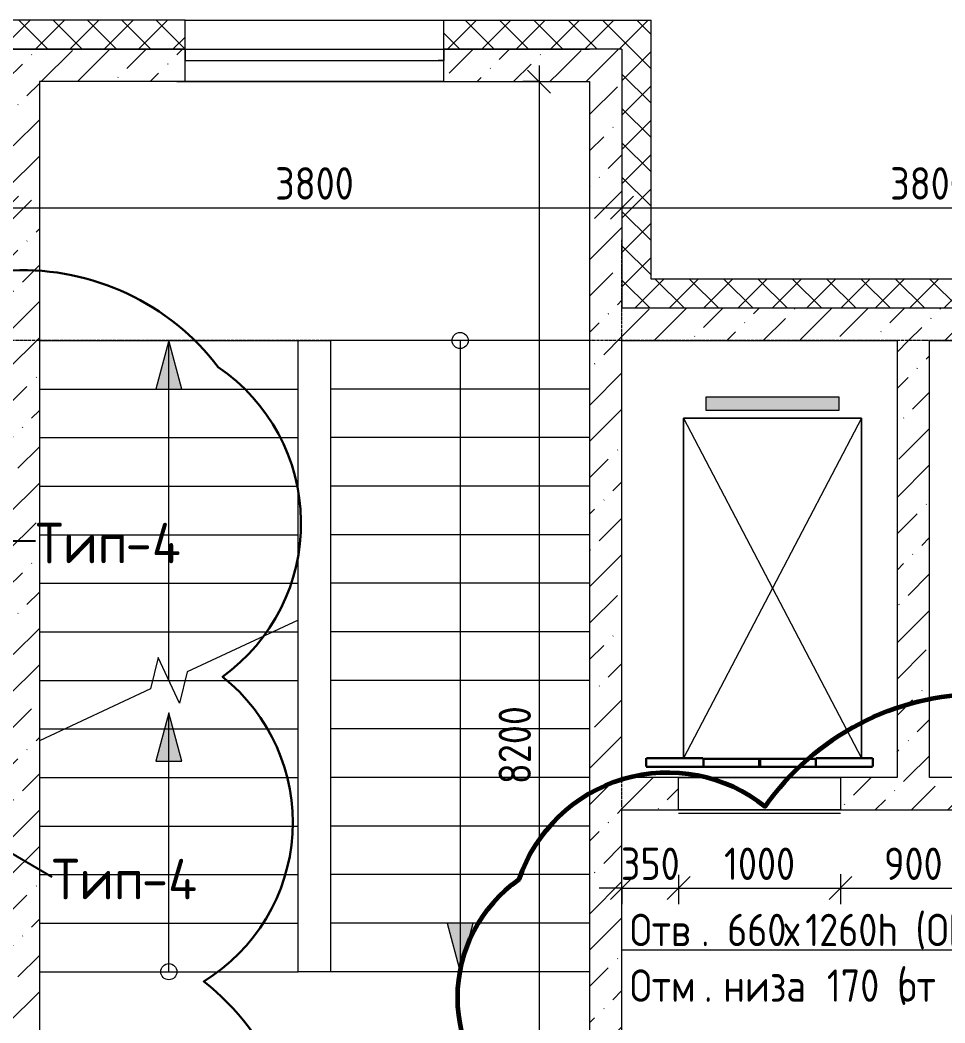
# Model space of a CAD drawing. Header units: millimetres. Extents: x -60946 to 138510, y -262288 to 24501.
# Drawn here: x 42090 to 47805, y -193440 to -187243 of the extents above; entities that cross this region are included whole.
import ezdxf

# ---------------------------------------------------------------- set-up
doc = ezdxf.new("R2010")
doc.units = ezdxf.units.MM
for name, pattern in [('ADSK_Линия сетки', [25, 20, -2.5, 0, -2.5]), ('ADSK_Невидимые', [5, 3, -2]), ('ADSK_Штриховая_ш2 п1_5', [4.5, 3, -1.5])]:
    doc.linetypes.add(name, pattern=pattern)
for name, color, linetype, lineweight in [('2)Тип-3', 7, 'Continuous', 60), ('_ Окна', 7, 'Continuous', 18), ('Двери', 7, 'Continuous', 9), ('Лестницы', 7, 'Continuous', 9), ('Марки', 7, 'Continuous', 20), ('Обобщенные модели', 7, 'ADSK_Невидимые', 18), ('Оборудование', 7, 'Continuous', 18), ('Окна', 7, 'Continuous', 9), ('Оси', 7, 'Continuous', 9), ('Перекрытие', 7, 'Continuous', 18), ('Размеры', 7, 'Continuous', 9), ('Стены наружные', 7, 'Continuous', 18), ('Стены штриховка', 7, 'Continuous', 9), ('Стрелки вверх', 7, 'Continuous', 18), ('Узлы', 7, 'Continuous', 18)]:
    doc.layers.add(name, color=color, linetype=linetype, lineweight=lineweight)
doc.layers.add('2)Тип-4', color=7, linetype='Continuous', lineweight=30, true_color=0x0080c0)
doc.styles.add('GOST Common_3', font='', dxfattribs={"width": 0.9, "height": 200})
doc.styles.add('GOST Common_4', font='', dxfattribs={"height": 250})
doc.styles.get('GOST Common_3').set_extended_font_data('GOST Common')
doc.styles.get('GOST Common_4').set_extended_font_data('GOST Common')
doc.dimstyles.new('ADSK_Основной_2_0_1', dxfattribs={"dimscale": 304.8, "dimtxt": 201.142999, "dimasz": 0.463911, "dimexe": 0.328084, "dimexo": 0.328084, "dimgap": 0.164042, "dimtad": 1, "dimdec": 3, "dimrnd": 0.001, "dimdsep": 46, "dimtxsty": 'GOST Common_3', "dimblk1": 'OBLIQUE', "dimblk2": 'OBLIQUE', "dimsah": 1, "dimcen": 0.09, "dimdle": 0.328084, "dimazin": 2, "dimtfac": 1, "dimtdec": 4, "dimtix": 1, "dimtmove": 1, "dimatfit": 3, "dimfxl": 1, "dimtvp": 1, "dimtolj": 1, "dimtzin": 0, "dimlwd": 20, "dimlwe": 20, "dimarcsym": 2})
doc.dimstyles.new('ADSK_Основной_2_0_2', dxfattribs={"dimscale": 304.8, "dimtxt": 201.142999, "dimasz": 0.463911, "dimexe": 0.328084, "dimexo": 0.328084, "dimgap": 0.164042, "dimtad": 1, "dimdec": 3, "dimrnd": 0.001, "dimdsep": 46, "dimtxsty": 'GOST Common_3', "dimblk1": 'OBLIQUE', "dimblk2": 'OBLIQUE', "dimsah": 1, "dimcen": 0.09, "dimdle": 0.328084, "dimazin": 2, "dimtfac": 1, "dimtdec": 4, "dimtix": 1, "dimtmove": 0, "dimatfit": 3, "dimfxl": 1, "dimtvp": 1, "dimtolj": 1, "dimtzin": 0, "dimlwd": 20, "dimlwe": 20, "dimarcsym": 2})
pattern_1 = [(45, (9.36, -198628.46), (84.18955, 308.69595), [396.875, -79.375, 3.353, -76.022])]
pattern_2 = [(45, (9.36, -198628.46), (-106.066, 106.066), []), (135, (9.36, -198628.46), (-106.066, -106.066), [])]

# ---------------------------------------------------------------- blocks, each defined once
blk = doc.blocks.new('AS-Shakhta_lifta-GOST_5746-2003 - Лифт_3_2700х1700 проем 1001-793162-Кладочный план 4-го этажа')
at = {"layer": 'Узлы'}
blk.add_hatch(color=256, dxfattribs=at).paths.add_polyline_path([(412.5, -920), (-412.5, -920), (-412.5, -1000), (412.5, -1000)])
at = {"layer": 'Обобщенные модели', "lineweight": 30}
for p, q in [((780, 1285), (-620, 1285)), ((-620, 1230), (-620, 1285)), ((-267, 1235), (-267, 1285)), ((-267, 1285), (77, 1285)), ((77, 1285), (77, 1235)), ((83, 1235), (83, 1285)), ((83, 1285), (427, 1285)), ((427, 1285), (427, 1235)), ((780, 1230), (780, 1285)), ((-270, 1230), (-620, 1230)), ((77, 1235), (-267, 1235)), ((427, 1235), (83, 1235)), ((430, 1230), (780, 1230))]:
    blk.add_line(p, q, dxfattribs=at)
at = {"layer": 'Обобщенные модели', "linetype": 'ADSK_Невидимые', "lineweight": 18}
for p, q in [((-270, 1235), (-270, 1285)), ((430, 1235), (430, 1285))]:
    blk.add_line(p, q, dxfattribs=at)
at = {"layer": 'Оборудование'}
for p, q in [((-550, -870), (-550, 1230)), ((550, -870), (-550, 1230)), ((-550, -870), (550, 1230)), ((550, 1230), (-550, 1230)), ((-550, 1230), (-550, -870)), ((550, 1230), (550, -870)), ((550, -870), (550, 1230)), ((550, -870), (-550, -870)), ((-550, -870), (550, -870))]:
    blk.add_line(p, q, dxfattribs=at)
at = {"layer": 'Узлы'}
for p, q in [((412.5, -920), (-412.5, -920)), ((-412.5, -920), (-412.5, -1000)), ((412.5, -1000), (412.5, -920)), ((-412.5, -1000), (412.5, -1000))]:
    blk.add_line(p, q, dxfattribs=at)
blk = doc.blocks.new('ADSK_Дверь_Проем - ADSK_Дверь_Проем-730830-Кладочный план 4-го этажа')
at = {"layer": 'Двери', "linetype": 'ADSK_Штриховая_ш2 п1_5'}
for p, q in [((-500, 100), (500, 100)), ((-500, -100), (500, -100))]:
    blk.add_line(p, q, dxfattribs=at)
blk = doc.blocks.new('ОКНО L03 _2СТ_RS - ОК-6_1600х1980h_лестничная клетка-3556673-Кладочный план 4-го этажа')
at = {"layer": '_ Окна'}
for p, q in [((-838.1, 100), (761.9, 100)), ((-838.1, 100), (-838.1, 30)), ((-838.1, 100), (-833.1, 100)), ((-818.1, 100), (-38.1, 100)), ((-38.1, 100), (741.9, 100)), ((761.9, 100), (756.9, 100)), ((761.9, 100), (761.9, 30)), ((-838.1, 30), (761.9, 30)), ((-838.1, 30), (-803.1, 30)), ((-818.1, 30), (-38.1, 30)), ((-38.1, 30), (741.9, 30)), ((761.9, 30), (726.9, 30))]:
    blk.add_line(p, q, dxfattribs=at)
at = {"layer": 'Окна'}
blk.add_line((-888.1, -100), (811.9, -100), dxfattribs=at)
blk = doc.blocks.new('ADSK_Дверь_Проем - ADSK_Дверь_Проем-2503678-Кладочный план 4-го этажа')
at = {"layer": 'Двери', "linetype": 'ADSK_Штриховая_ш2 п1_5'}
for p, q in [((-500, 11), (500, 11)), ((-500, -11), (500, -11))]:
    blk.add_line(p, q, dxfattribs=at)
blk = doc.blocks.new('_Oblique')
at = {"color": 0, "linetype": 'ByBlock', "lineweight": -2}
blk.add_line((-0.5, -0.5), (0.5, 0.5), dxfattribs=at)
blk = doc.blocks.new('*D5930')
at = {"layer": 'Defpoints', "color": 0, "transparency": 16777216}
for p in [(42009.4, -188303), (42009.4, -188403), (40009.4, -189023.5)]:
    blk.add_point(p, dxfattribs=at)
at = {"layer": 'Размеры', "color": 0, "lineweight": 20, "transparency": 16777216}
for p, q in [((40009.4, -188923.5), (40009.4, -188303)), ((39909.4, -188403), (42109.4, -188403)), ((42009.4, -188403), (42009.4, -188503))]:
    blk.add_line(p, q, dxfattribs=at)
at = {"layer": 'Размеры', "color": 0, "lineweight": 20, "transparency": 16777216, "xscale": 141.4, "yscale": 141.4, "zscale": 141.4, "rotation": 180}
blk.add_blockref('_Oblique', (40009.4, -188403), dxfattribs=at)
at = {"layer": 'Размеры', "color": 0, "lineweight": 20, "transparency": 16777216, "xscale": 141.4, "yscale": 141.4, "zscale": 141.4}
blk.add_blockref('_Oblique', (42009.4, -188403), dxfattribs=at)
at = {"layer": 'Размеры', "color": 0, "lineweight": 9, "transparency": 16777216, "insert": (41009.4, -188253), "char_height": 200, "width": 605.475, "attachment_point": 5, "style": 'GOST Common_3'}
blk.add_mtext('\\A1;2000', dxfattribs=at)
blk = doc.blocks.new('*D5931')
at = {"layer": 'Defpoints', "color": 0, "transparency": 16777216}
for p in [(42009.4, -188303), (45809.4, -188303), (45809.4, -188403)]:
    blk.add_point(p, dxfattribs=at)
at = {"layer": 'Размеры', "color": 0, "lineweight": 20, "transparency": 16777216}
for p, q in [((41909.4, -188403), (45909.4, -188403)), ((42009.4, -188403), (42009.4, -188503)), ((45809.4, -188403), (45809.4, -188503))]:
    blk.add_line(p, q, dxfattribs=at)
at = {"layer": 'Размеры', "color": 0, "lineweight": 20, "transparency": 16777216, "xscale": 141.4, "yscale": 141.4, "zscale": 141.4, "rotation": 180}
blk.add_blockref('_Oblique', (42009.4, -188403), dxfattribs=at)
at = {"layer": 'Размеры', "color": 0, "lineweight": 20, "transparency": 16777216, "xscale": 141.4, "yscale": 141.4, "zscale": 141.4}
blk.add_blockref('_Oblique', (45809.4, -188403), dxfattribs=at)
at = {"layer": 'Размеры', "color": 0, "lineweight": 9, "transparency": 16777216, "insert": (43909.4, -188253), "char_height": 200, "width": 605.475, "attachment_point": 5, "style": 'GOST Common_3'}
blk.add_mtext('\\A1;3800', dxfattribs=at)
blk = doc.blocks.new('*D5932')
at = {"layer": 'Defpoints', "color": 0, "transparency": 16777216}
for p in [(45809.4, -188303), (49609.4, -188403), (49609.4, -188744.6)]:
    blk.add_point(p, dxfattribs=at)
at = {"layer": 'Размеры', "color": 0, "lineweight": 20, "transparency": 16777216}
for p, q in [((49609.4, -188644.6), (49609.4, -188303)), ((45709.4, -188403), (49709.4, -188403)), ((45809.4, -188403), (45809.4, -188503))]:
    blk.add_line(p, q, dxfattribs=at)
at = {"layer": 'Размеры', "color": 0, "lineweight": 20, "transparency": 16777216, "xscale": 141.4, "yscale": 141.4, "zscale": 141.4, "rotation": 180}
blk.add_blockref('_Oblique', (45809.4, -188403), dxfattribs=at)
at = {"layer": 'Размеры', "color": 0, "lineweight": 20, "transparency": 16777216, "xscale": 141.4, "yscale": 141.4, "zscale": 141.4}
blk.add_blockref('_Oblique', (49609.4, -188403), dxfattribs=at)
at = {"layer": 'Размеры', "color": 0, "lineweight": 9, "transparency": 16777216, "insert": (47709.4, -188253), "char_height": 200, "width": 605.475, "attachment_point": 5, "style": 'GOST Common_3'}
blk.add_mtext('\\A1;3800', dxfattribs=at)
blk = doc.blocks.new('*D5973')
at = {"layer": 'Defpoints', "color": 0, "transparency": 16777216}
for p in [(46159.4, -192425.1), (45809.4, -192506.6), (46159.4, -192606.5)]:
    blk.add_point(p, dxfattribs=at)
at = {"layer": 'Размеры', "color": 0, "lineweight": 20, "transparency": 16777216}
for p, q in [((46159.4, -192525.1), (46159.4, -192706.5)), ((45809.4, -192606.5), (45668, -192606.5)), ((45809.4, -192606.5), (46159.4, -192606.5)), ((45809.4, -192606.6), (45809.4, -192706.5)), ((46159.4, -192606.5), (46300.8, -192606.5))]:
    blk.add_line(p, q, dxfattribs=at)
at = {"layer": 'Размеры', "color": 0, "lineweight": 20, "transparency": 16777216, "xscale": 141.4, "yscale": 141.4, "zscale": 141.4}
blk.add_blockref('_Oblique', (45809.4, -192606.5), dxfattribs=at)
at = {"layer": 'Размеры', "color": 0, "lineweight": 20, "transparency": 16777216, "xscale": 141.4, "yscale": 141.4, "zscale": 141.4, "rotation": 180}
blk.add_blockref('_Oblique', (46159.4, -192606.5), dxfattribs=at)
at = {"layer": 'Размеры', "color": 0, "lineweight": 9, "transparency": 16777216, "insert": (45984.4, -192456.5), "char_height": 200, "width": 454.106, "attachment_point": 5, "style": 'GOST Common_3'}
blk.add_mtext('\\A1;350', dxfattribs=at)
blk = doc.blocks.new('*D5974')
at = {"layer": 'Defpoints', "color": 0, "transparency": 16777216}
for p in [(46159.4, -192425.1), (47159.4, -192421.1), (47159.4, -192606.5)]:
    blk.add_point(p, dxfattribs=at)
at = {"layer": 'Размеры', "color": 0, "lineweight": 20, "transparency": 16777216}
for p, q in [((47159.4, -192521.1), (47159.4, -192706.5)), ((46159.4, -192525.1), (46159.4, -192706.5)), ((46059.4, -192606.5), (47259.4, -192606.5))]:
    blk.add_line(p, q, dxfattribs=at)
at = {"layer": 'Размеры', "color": 0, "lineweight": 20, "transparency": 16777216, "xscale": 141.4, "yscale": 141.4, "zscale": 141.4, "rotation": 180}
blk.add_blockref('_Oblique', (46159.4, -192606.5), dxfattribs=at)
at = {"layer": 'Размеры', "color": 0, "lineweight": 20, "transparency": 16777216, "xscale": 141.4, "yscale": 141.4, "zscale": 141.4}
blk.add_blockref('_Oblique', (47159.4, -192606.5), dxfattribs=at)
at = {"layer": 'Размеры', "color": 0, "lineweight": 9, "transparency": 16777216, "insert": (46659.4, -192456.5), "char_height": 200, "width": 560.473, "attachment_point": 5, "style": 'GOST Common_3'}
blk.add_mtext('\\A1;1000', dxfattribs=at)
blk = doc.blocks.new('*D5975')
at = {"layer": 'Defpoints', "color": 0, "transparency": 16777216}
for p in [(47159.4, -192421.1), (48059.4, -192421.1), (48059.4, -192606.5)]:
    blk.add_point(p, dxfattribs=at)
at = {"layer": 'Размеры', "color": 0, "lineweight": 20, "transparency": 16777216}
for p, q in [((47159.4, -192521.1), (47159.4, -192706.5)), ((48059.4, -192521.1), (48059.4, -192706.5)), ((47059.4, -192606.5), (48159.4, -192606.5))]:
    blk.add_line(p, q, dxfattribs=at)
at = {"layer": 'Размеры', "color": 0, "lineweight": 20, "transparency": 16777216, "xscale": 141.4, "yscale": 141.4, "zscale": 141.4, "rotation": 180}
blk.add_blockref('_Oblique', (47159.4, -192606.5), dxfattribs=at)
at = {"layer": 'Размеры', "color": 0, "lineweight": 20, "transparency": 16777216, "xscale": 141.4, "yscale": 141.4, "zscale": 141.4}
blk.add_blockref('_Oblique', (48059.4, -192606.5), dxfattribs=at)
at = {"layer": 'Размеры', "color": 0, "lineweight": 9, "transparency": 16777216, "insert": (47609.4, -192456.5), "char_height": 200, "width": 454.106, "attachment_point": 5, "style": 'GOST Common_3'}
blk.add_mtext('\\A1;900', dxfattribs=at)
blk = doc.blocks.new('*D6269')
at = {"layer": 'Defpoints', "color": 0, "transparency": 16777216}
for p in [(45396.9, -187623.5), (45296.9, -195823.5), (45396.9, -195823.5)]:
    blk.add_point(p, dxfattribs=at)
at = {"layer": 'Размеры', "color": 0, "lineweight": 20, "transparency": 16777216}
for p, q in [((45296.9, -187523.5), (45296.9, -195923.5)), ((45296.9, -187623.5), (45196.9, -187623.5)), ((45296.9, -195823.5), (45196.9, -195823.5))]:
    blk.add_line(p, q, dxfattribs=at)
at = {"layer": 'Размеры', "color": 0, "lineweight": 20, "transparency": 16777216, "xscale": 141.4, "yscale": 141.4, "zscale": 141.4}
for p, rotation in [((45296.9, -187623.5), 90), ((45296.9, -195823.5), 270)]:
    blk.add_blockref('_Oblique', p, dxfattribs=dict(at, rotation=rotation))
at = {"layer": 'Размеры', "color": 0, "lineweight": 9, "transparency": 16777216, "insert": (45146.9, -191723.5), "char_height": 200, "width": 605.475, "attachment_point": 5, "rotation": 90, "style": 'GOST Common_3'}
blk.add_mtext('\\A1;8200', dxfattribs=at)
blk = doc.blocks.new('ADSK_Марка_Отверстие - Полная марка_Отметка от этажа-157318-Кладочный план 4-го этажа')
at = {"layer": 'Марки'}
blk.add_line((0, 0), (28, 0), dxfattribs=at)

msp = doc.modelspace()

# ---------------------------------------------------------------- hatches: boundary and pattern name
at = {"layer": 'Стены наружные', "lineweight": 9}
h = msp.add_hatch(dxfattribs=at)
h.set_pattern_fill('FP_4', color=256, style=0, pattern_type=2)
h.set_pattern_definition(pattern_2)
h.paths.add_polyline_path([(42209.3615, -187423.4914), (42420.3169, -187423.4914), (42420.3169, -187243.4914), (42009.3615, -187243.4914), (42009.3615, -187423.4914)])
h.paths.add_polyline_path([(45609.3615, -187423.4914), (45989.3615, -187423.4914), (45989.3615, -187243.4914), (45420.3169, -187243.4914), (45420.3169, -187423.4914)])
h = msp.add_hatch(dxfattribs=at)
h.set_pattern_fill('FP_4', color=256, style=0, pattern_type=2)
h.set_pattern_definition(pattern_2)
h.paths.add_polyline_path([(44709.3615, -187423.4914), (45420.3169, -187423.4914), (45420.3169, -187243.4914), (44709.3615, -187243.4914)])
h.paths.add_polyline_path([(43109.3615, -187423.4914), (43109.3615, -187243.4914), (42420.3169, -187243.4914), (42420.3169, -187423.4914), (42897.1952, -187423.4914)])
h = msp.add_hatch(dxfattribs=at)
h.set_pattern_fill('FP_2', color=256, style=0, pattern_type=2)
h.set_pattern_definition(pattern_1)
h.paths.add_polyline_path([(42009.3615, -196023.4914), (42209.3615, -196023.4914), (42209.3615, -187423.4914), (42009.3615, -187423.4914), (42009.3615, -195998.4914)])
h = msp.add_hatch(dxfattribs=at)
h.set_pattern_fill('FP_2', color=256, style=0, pattern_type=2)
h.set_pattern_definition(pattern_1)
h.paths.add_polyline_path([(45420.3169, -187623.4914), (45609.3615, -187623.4914), (45609.3615, -187423.4914), (45420.3169, -187423.4914)])
h.paths.add_polyline_path([(42420.3169, -187623.4914), (42420.3169, -187423.4914), (42209.3615, -187423.4914), (42209.3615, -187623.4914)])
h = msp.add_hatch(dxfattribs=at)
h.set_pattern_fill('FP_3', color=256, style=0, pattern_type=2)
h.set_pattern_definition([(45, (9.36, -198628.46), (84.19025, 308.69666), [396.875, -79.375, 3.353, -76.022])])
h.paths.add_polyline_path([(45420.3169, -187623.4914), (45420.3169, -187423.4914), (44709.3615, -187423.4914), (44709.3615, -187623.4914)])
h.paths.add_polyline_path([(42897.1952, -187623.4914), (43109.3615, -187623.4914), (43109.3615, -187423.4914), (42420.3169, -187423.4914), (42420.3169, -187623.4914)])
h = msp.add_hatch(dxfattribs=at)
h.set_pattern_fill('FP_2', color=256, style=0, pattern_type=2)
h.set_pattern_definition(pattern_1)
h.paths.add_polyline_path([(45609.3615, -196023.4914), (45809.3615, -196023.4914), (45809.3615, -187423.4914), (45609.3615, -187423.4914), (45609.3615, -195823.4914)])
h = msp.add_hatch(dxfattribs=at)
h.set_pattern_fill('FP_4', color=256, style=0, pattern_type=2)
h.set_pattern_definition(pattern_2)
h.paths.add_polyline_path([(45989.3615, -189023.4914), (45989.3615, -187423.4914), (45809.3615, -187423.4914), (45809.3615, -189023.4914)])
h = msp.add_hatch(dxfattribs=at)
h.set_pattern_fill('FP_4', color=256, style=0, pattern_type=2)
h.set_pattern_definition(pattern_2)
h.paths.add_polyline_path([(45989.3615, -189023.4914), (49609.3615, -189023.4914), (49609.3615, -188843.4914), (45989.3615, -188843.4914)])
h = msp.add_hatch(dxfattribs=at)
h.set_pattern_fill('FP_2', color=256, style=0, pattern_type=2)
h.set_pattern_definition(pattern_1)
h.paths.add_polyline_path([(45809.3615, -189223.4914), (49609.3615, -189223.4914), (49609.3615, -189023.4914), (45809.3615, -189023.4914)])
h = msp.add_hatch(dxfattribs=at)
h.set_pattern_fill('FP_2', color=256, style=0, pattern_type=2)
h.set_pattern_definition(pattern_1)
h.paths.add_polyline_path([(47709.3615, -191923.4914), (47709.3615, -189223.4914), (47509.3615, -189223.4914), (47509.3615, -191923.4914)])
h = msp.add_hatch(dxfattribs=at)
h.set_pattern_fill('FP_2', color=256, style=0, pattern_type=2)
h.set_pattern_definition(pattern_1)
h.paths.add_polyline_path([(48059.3615, -192123.4914), (48059.3615, -191923.4914), (47159.3615, -191923.4914), (47159.3615, -192123.4914), (47847.4442, -192123.4914)])
h.paths.add_polyline_path([(45809.3615, -192123.4914), (46159.3615, -192123.4914), (46159.3615, -191923.4914), (45809.3615, -191923.4914)])
h.paths.add_polyline_path([(49609.3615, -192123.4914), (49609.3615, -191923.4914), (49059.3615, -191923.4914), (49059.3615, -192123.4914), (49497.5271, -192123.4914)])
at = {"layer": 'Стрелки вверх'}
for points in [[(43089.7463, -189523.4914), (43009.3615, -189223.4914), (42928.9767, -189523.4914)], [(43089.7463, -191823.4914), (43009.3615, -191523.4914), (42928.9767, -191823.4914)], [(44809.3615, -193123.4914), (44889.7463, -192823.4914), (44728.9767, -192823.4914)]]:
    msp.add_hatch(color=256, dxfattribs=at).paths.add_polyline_path(points)

# ---------------------------------------------------------------- linework, layer by layer
at = {"layer": '2)Тип-3', "color": 5}
msp.add_lwpolyline([(45174.565, -198113.0807, -0.52056705), (45174.565, -195577.9946, -0.52056705), (45174.565, -194012.9096, -0.52056705), (45174.565, -192552.4255, -0.52056705), (46694.139, -192102.0819, -0.52056705), (49365.5623, -192102.0819, -0.52056705), (51740.1471, -192102.0819, -0.52056705), (51833.5376, -193509.8903, -0.52056705), (51833.5376, -195335.5264, -0.52056705), (51833.5376, -198042.9477, -0.52056705), (49767.7071, -198113.0807, -0.52056705), (47261.7504, -198113.0807, -0.52056705)], format="xyb", close=True, dxfattribs=at)
at = {"layer": '2)Тип-4', "lineweight": 25}
for p, q in [((41771.8615, -190461.0087), (42186.5283, -190461.0087)), ((41590.2795, -192128.5825), (42286.6015, -192537.2278))]:
    msp.add_line(p, q, dxfattribs=at)
at = {"layer": '2)Тип-4', "color": 5}
msp.add_lwpolyline([(36143.4925, -196368.6952, -0.52056705), (36752.4971, -194301.4981, -0.52056705), (37431.4374, -191996.9126, -0.52056705), (37886.9018, -190450.8907, -0.52056705), (39065.7283, -189560.8387, -0.52056705), (40823.9923, -189489.2062, -0.52056705), (43314.7662, -189387.7309, -0.52056705), (43341.1922, -191300.7673, -0.52056705), (43225.3794, -193183.2132, -0.52056705), (43061.281, -195850.5037, -0.52056705), (42044.8806, -196648.6586, -0.52056705), (40011.6257, -196552.2005, -0.52056705), (38652.3476, -196487.716, -0.52056705)], format="xyb", close=True, dxfattribs=at)
at = {"layer": 'Лестницы'}
for p, q in [((42209.3615, -189223.4914), (43809.3615, -189223.4914)), ((42209.3615, -189223.4914), (43809.3615, -189223.4914)), ((43809.3615, -189223.4914), (44009.3615, -189223.4914)), ((43809.3615, -189523.4914), (43809.3615, -189223.4914)), ((45609.3615, -189223.4914), (44009.3615, -189223.4914)), ((44009.3615, -189223.4914), (44009.3615, -189523.4914)), ((45609.3615, -189223.4914), (44009.3615, -189223.4914)), ((42209.3615, -189523.4914), (43809.3615, -189523.4914)), ((42209.3615, -189523.4914), (43809.3615, -189523.4914)), ((43809.3615, -189823.4914), (43809.3615, -189523.4914)), ((44009.3615, -189523.4914), (44009.3615, -189823.4914)), ((45609.3615, -189523.4914), (44009.3615, -189523.4914)), ((45609.3615, -189523.4914), (44009.3615, -189523.4914)), ((42209.3615, -189823.4914), (43809.3615, -189823.4914)), ((42209.3615, -189823.4914), (43809.3615, -189823.4914)), ((43809.3615, -190123.4914), (43809.3615, -189823.4914)), ((44009.3615, -189823.4914), (44009.3615, -190123.4914)), ((45609.3615, -189823.4914), (44009.3615, -189823.4914)), ((45609.3615, -189823.4914), (44009.3615, -189823.4914)), ((42209.3615, -190123.4914), (43809.3615, -190123.4914)), ((42209.3615, -190123.4914), (43809.3615, -190123.4914)), ((43809.3615, -190423.4914), (43809.3615, -190123.4914)), ((44009.3615, -190123.4914), (44009.3615, -190423.4914)), ((45609.3615, -190123.4914), (44009.3615, -190123.4914)), ((45609.3615, -190123.4914), (44009.3615, -190123.4914)), ((42209.3615, -190423.4914), (43809.3615, -190423.4914)), ((42209.3615, -190423.4914), (43809.3615, -190423.4914)), ((43809.3615, -190723.4914), (43809.3615, -190423.4914)), ((44009.3615, -190423.4914), (44009.3615, -190723.4914)), ((45609.3615, -190423.4914), (44009.3615, -190423.4914)), ((45609.3615, -190423.4914), (44009.3615, -190423.4914)), ((42209.3615, -190723.4914), (43809.3615, -190723.4914)), ((42209.3615, -190723.4914), (43809.3615, -190723.4914)), ((43809.3615, -190950.4453), (43809.3615, -190723.4914)), ((44009.3615, -190723.4914), (44009.3615, -191023.4914)), ((45609.3615, -190723.4914), (44009.3615, -190723.4914)), ((45609.3615, -190723.4914), (44009.3615, -190723.4914)), ((43809.3615, -190950.4453), (43122.65, -191270.6641)), ((43809.3615, -191023.4914), (43809.3615, -190950.4453)), ((42209.3615, -191023.4914), (43652.7136, -191023.4914)), ((42209.3615, -191023.4914), (43652.7136, -191023.4914)), ((43652.7136, -191023.4914), (43809.3615, -191023.4914)), ((43652.7136, -191023.4914), (43809.3615, -191023.4914)), ((43809.3615, -191323.4914), (43809.3615, -191023.4914)), ((44009.3615, -191023.4914), (44009.3615, -191323.4914)), ((45609.3615, -191023.4914), (44009.3615, -191023.4914)), ((45609.3615, -191023.4914), (44009.3615, -191023.4914)), ((42943.3274, -191181.8808), (42896.073, -191376.3187)), ((43075.3956, -191465.102), (42943.3274, -191181.8808)), ((43122.65, -191270.6641), (43075.3956, -191465.102)), ((42209.3615, -191323.4914), (42908.9117, -191323.4914)), ((42209.3615, -191323.4914), (42908.9117, -191323.4914)), ((42908.9117, -191323.4914), (43009.3615, -191323.4914)), ((42908.9117, -191323.4914), (43009.3615, -191323.4914)), ((43009.3615, -191323.4914), (43109.8113, -191323.4914)), ((43009.3615, -191323.4914), (43109.8113, -191323.4914)), ((43109.8113, -191323.4914), (43809.3615, -191323.4914)), ((43109.8113, -191323.4914), (43809.3615, -191323.4914)), ((43809.3615, -191623.4914), (43809.3615, -191323.4914)), ((44009.3615, -191323.4914), (44009.3615, -191623.4914)), ((45609.3615, -191323.4914), (44009.3615, -191323.4914)), ((45609.3615, -191323.4914), (44009.3615, -191323.4914)), ((42896.073, -191376.3187), (42209.3615, -191696.5375)), ((42209.3615, -191623.4914), (42366.0094, -191623.4914)), ((42209.3615, -191623.4914), (42366.0094, -191623.4914)), ((42366.0094, -191623.4914), (43809.3615, -191623.4914)), ((42366.0094, -191623.4914), (43809.3615, -191623.4914)), ((43809.3615, -191923.4914), (43809.3615, -191623.4914)), ((44009.3615, -191623.4914), (44009.3615, -191923.4914)), ((45609.3615, -191623.4914), (44009.3615, -191623.4914)), ((45609.3615, -191623.4914), (44009.3615, -191623.4914)), ((42209.3615, -191923.4914), (43809.3615, -191923.4914)), ((42209.3615, -191923.4914), (43809.3615, -191923.4914)), ((43809.3615, -192223.4914), (43809.3615, -191923.4914)), ((44009.3615, -191923.4914), (44009.3615, -192223.4914)), ((45609.3615, -191923.4914), (44009.3615, -191923.4914)), ((45609.3615, -191923.4914), (44009.3615, -191923.4914)), ((42209.3615, -192223.4914), (43809.3615, -192223.4914)), ((42209.3615, -192223.4914), (43809.3615, -192223.4914)), ((43809.3615, -192523.4914), (43809.3615, -192223.4914)), ((44009.3615, -192223.4914), (44009.3615, -192523.4914)), ((45609.3615, -192223.4914), (44009.3615, -192223.4914)), ((45609.3615, -192223.4914), (44009.3615, -192223.4914)), ((42209.3615, -192523.4914), (43809.3615, -192523.4914)), ((42209.3615, -192523.4914), (43809.3615, -192523.4914)), ((43809.3615, -192823.4914), (43809.3615, -192523.4914)), ((44009.3615, -192523.4914), (44009.3615, -192823.4914)), ((45609.3615, -192523.4914), (44009.3615, -192523.4914)), ((45609.3615, -192523.4914), (44009.3615, -192523.4914)), ((42209.3615, -192823.4914), (43809.3615, -192823.4914)), ((42209.3615, -192823.4914), (43809.3615, -192823.4914)), ((43809.3615, -193123.4914), (43809.3615, -192823.4914)), ((44009.3615, -192823.4914), (44009.3615, -193123.4914)), ((45609.3615, -192823.4914), (44009.3615, -192823.4914)), ((45609.3615, -192823.4914), (44009.3615, -192823.4914)), ((42209.3615, -193123.4914), (43809.3615, -193123.4914)), ((42209.3615, -193123.4914), (43809.3615, -193123.4914)), ((45609.3615, -193123.4914), (44009.3615, -193123.4914))]:
    msp.add_line(p, q, dxfattribs=at)
at = {"layer": 'Оси', "linetype": 'ADSK_Линия сетки', "lineweight": 5}
for p, q in [((45809.3615, -209602.3427), (45809.3615, -188601.0153)), ((62563.3938, -189223.4914), (-25230.7352, -189223.4914))]:
    msp.add_line(p, q, dxfattribs=at)
at = {"layer": 'Перекрытие'}
for p, q in [((47159.3615, -191923.4914), (46159.3615, -191923.4914)), ((45609.3615, -193123.4914), (43809.3615, -193123.4914))]:
    msp.add_line(p, q, dxfattribs=at)
at = {"layer": 'Стены наружные', "lineweight": 9}
for p, q in [((43109.3615, -187243.4914), (41829.3615, -187243.4914)), ((43109.3615, -187423.4914), (43109.3615, -187243.4914)), ((43109.3615, -187243.4914), (44709.3615, -187243.4914)), ((44709.3615, -187423.4914), (44709.3615, -187243.4914)), ((44709.3615, -187243.4914), (45989.3615, -187243.4914)), ((45989.3615, -188843.4914), (45989.3615, -187243.4914)), ((42209.3615, -187423.4914), (42009.3615, -187423.4914)), ((42009.3615, -187423.4914), (42209.3615, -187423.4914)), ((43109.3615, -187623.4914), (43109.3615, -187423.4914)), ((44709.3615, -187623.4914), (44709.3615, -187423.4914)), ((45809.3615, -187423.4914), (45609.3615, -187423.4914)), ((45809.3615, -187423.4914), (45609.3615, -187423.4914)), ((45809.3615, -187423.4914), (45809.3615, -189023.4914)), ((42209.3615, -187623.4914), (42209.3615, -195823.4914)), ((43109.3615, -187623.4914), (42209.3615, -187623.4914)), ((44709.3615, -187623.4914), (43109.3615, -187623.4914)), ((44709.3615, -187623.4914), (45609.3615, -187623.4914)), ((45609.3615, -187623.4914), (45609.3615, -195823.4914)), ((49609.3615, -188843.4914), (45989.3615, -188843.4914)), ((49609.3615, -189023.4914), (45809.3615, -189023.4914)), ((45809.3615, -191923.4914), (45809.3615, -189223.4914)), ((45809.3615, -189223.4914), (47509.3615, -189223.4914)), ((47509.3615, -189223.4914), (47509.3615, -191923.4914)), ((47709.3615, -191923.4914), (47709.3615, -189223.4914)), ((47709.3615, -189223.4914), (49409.3615, -189223.4914)), ((46159.3615, -191923.4914), (45809.3615, -191923.4914)), ((46159.3615, -192123.4914), (46159.3615, -191923.4914)), ((47509.3615, -191923.4914), (47159.3615, -191923.4914)), ((47159.3615, -191923.4914), (47159.3615, -192123.4914)), ((48059.3615, -191923.4914), (47709.3615, -191923.4914)), ((45809.3615, -195898.4914), (45809.3615, -192123.4914)), ((45809.3615, -192123.4914), (46159.3615, -192123.4914)), ((47159.3615, -192123.4914), (48059.3615, -192123.4914))]:
    msp.add_line(p, q, dxfattribs=at)
at = {"layer": 'Стены штриховка', "lineweight": 9}
for p, q in [((42209.3615, -187423.4914), (43109.3615, -187423.4914)), ((43109.3615, -187423.4914), (42209.3615, -187423.4914)), ((44709.3615, -187423.4914), (45609.3615, -187423.4914)), ((45609.3615, -187423.4914), (44709.3615, -187423.4914))]:
    msp.add_line(p, q, dxfattribs=at)
at = {"layer": 'Стрелки вверх'}
for p, q in [((43009.3615, -189223.4914), (42928.9767, -189523.4914)), ((43009.3615, -189523.4914), (43009.3615, -189223.4914)), ((43089.7463, -189523.4914), (43009.3615, -189223.4914)), ((44809.3615, -189223.4914), (44809.3615, -189523.4914)), ((42928.9767, -189523.4914), (43089.7463, -189523.4914)), ((43009.3615, -189823.4914), (43009.3615, -189523.4914)), ((44809.3615, -189523.4914), (44809.3615, -189823.4914)), ((43009.3615, -190123.4914), (43009.3615, -189823.4914)), ((44809.3615, -189823.4914), (44809.3615, -190123.4914)), ((43009.3615, -190423.4914), (43009.3615, -190123.4914)), ((44809.3615, -190123.4914), (44809.3615, -190423.4914)), ((43009.3615, -190723.4914), (43009.3615, -190423.4914)), ((44809.3615, -190423.4914), (44809.3615, -190723.4914)), ((43009.3615, -191023.4914), (43009.3615, -190723.4914)), ((44809.3615, -190723.4914), (44809.3615, -191023.4914)), ((43009.3615, -191323.4914), (43009.3615, -191023.4914)), ((44809.3615, -191023.4914), (44809.3615, -191323.4914)), ((44809.3615, -191323.4914), (44809.3615, -191623.4914)), ((43009.3615, -191523.4914), (42928.9767, -191823.4914)), ((43009.3615, -191623.4914), (43009.3615, -191523.4914)), ((43089.7463, -191823.4914), (43009.3615, -191523.4914)), ((43009.3615, -191923.4914), (43009.3615, -191623.4914)), ((44809.3615, -191623.4914), (44809.3615, -191923.4914)), ((42928.9767, -191823.4914), (43089.7463, -191823.4914)), ((43009.3615, -192223.4914), (43009.3615, -191923.4914)), ((44809.3615, -191923.4914), (44809.3615, -192223.4914)), ((43009.3615, -192523.4914), (43009.3615, -192223.4914)), ((44809.3615, -192223.4914), (44809.3615, -192523.4914)), ((43009.3615, -192823.4914), (43009.3615, -192523.4914)), ((44809.3615, -192523.4914), (44809.3615, -192823.4914)), ((43009.3615, -193123.4914), (43009.3615, -192823.4914)), ((44889.7463, -192823.4914), (44728.9767, -192823.4914)), ((44728.9767, -192823.4914), (44809.3615, -193123.4914)), ((44809.3615, -192823.4914), (44809.3615, -193123.4914)), ((44809.3615, -193123.4914), (44889.7463, -192823.4914))]:
    msp.add_line(p, q, dxfattribs=at)
for centre in [(44809.3615, -189223.4914), (43009.3615, -193123.4914)]:
    msp.add_circle(centre, 50, dxfattribs=at)

# ---------------------------------------------------------------- block references
at = {"layer": 'Двери'}
msp.add_blockref('ADSK_Дверь_Проем - ADSK_Дверь_Проем-730830-Кладочный план 4-го этажа', (46659.3615, -192023.4914), dxfattribs=at)
at = {"layer": 'Двери', "rotation": 180}
msp.add_blockref('ADSK_Дверь_Проем - ADSK_Дверь_Проем-2503678-Кладочный план 4-го этажа', (46659.3615, -192134.4914), dxfattribs=at)
at = {"layer": 'Марки', "xscale": 99.99999999999993, "yscale": 99.99999999999993, "zscale": 99.99999999999993}
msp.add_blockref('ADSK_Марка_Отверстие - Полная марка_Отметка от этажа-157318-Кладочный план 4-го этажа', (45812.7947, -192988.6973), dxfattribs=at)
at = {"layer": 'Оборудование', "rotation": 180}
msp.add_blockref('AS-Shakhta_lifta-GOST_5746-2003 - Лифт_3_2700х1700 проем 1001-793162-Кладочный план 4-го этажа', (46739.3615, -190573.4914), dxfattribs=at)
at = {"layer": 'Окна'}
msp.add_blockref('ОКНО L03 _2СТ_RS - ОК-6_1600х1980h_лестничная клетка-3556673-Кладочный план 4-го этажа', (43947.4615, -187523.4914), dxfattribs=at)

# ---------------------------------------------------------------- texts
at = {"layer": '2)Тип-4', "color": 116, "lineweight": 30, "true_color": 0x008040, "char_height": 250, "attachment_point": 1, "style": 'GOST Common_4'}
for s, insert, width in [('Тип', (42186.5283, -190350.0816), 673.4175), ('-4', (42742.1533, -190350.0816), 456.961875), ('Тип', (42286.6015, -192426.3007), 673.4175), ('-4', (42842.2265, -192426.3007), 456.961875)]:
    msp.add_mtext(s, dxfattribs=dict(at, insert=insert, width=width))
at = {"layer": 'Марки', "lineweight": 9, "char_height": 200, "attachment_point": 1, "style": 'GOST Common_3'}
for s, insert, width in [('Отв', (45858.5615, -192765.4047), 533.923875), ('. 660', (46299.0928, -192765.4047), 620.506125), ('1260h (', (46942.0303, -192765.4047), 909.113625), ('ОВ', (47692.124, -192765.4047), 360.759375), ('\\fGOST Common|b0|i0|c204|p34|;\\W.9;х', (46811.0615, -192765.4047), 158.734125), ('Отм', (45858.5615, -193109.363), 555.569437), ('низа', (46436.0146, -193109.363), 642.151687), (' 170 (', (46965.8428, -193109.363), 671.012437), ('от', (47519.4834, -193109.363), 353.544187), ('. ', (46316.9521, -193109.363), 144.30375)]:
    msp.add_mtext(s, dxfattribs=dict(at, insert=insert, width=width))

# ---------------------------------------------------------------- dimensions: what is measured, and where the dimension line sits
at = {"layer": 'Размеры', "lineweight": 9}
dim = msp.add_linear_dim(base=(45296.9122, -195823.4914), p1=(45396.8971, -187623.4914), p2=(45396.8971, -195823.4914), angle=90, dimstyle='ADSK_Основной_2_0_2', override={"dimpost": '<>', "dimfxl": 8200}, dxfattribs=at)
dim.commit()
dim.dimension.update_dxf_attribs({"geometry": '*D6269', "text_midpoint": (45146.9122, -191723.4914)})
for base, p1, p2, override, picture, middle in [((42009.3615, -188402.9949), (40009.3615, -189023.4914), (42009.3615, -188303.01), {"dimpost": '<>', "dimfxl": 2125.815954}, '*D5930', (41009.3615, -188252.9949)), ((45809.3615, -188402.9949), (42009.3615, -188303.01), (45809.3615, -188303.01), {"dimpost": '<>', "dimfxl": 3800}, '*D5931', (43909.3615, -188252.9949)), ((49609.3615, -188402.9949), (45809.3615, -188303.01), (49609.3615, -188744.646), {"dimpost": '<>', "dimfxl": 3825.577393}, '*D5932', (47709.3615, -188252.9949)), ((46159.3615, -192606.5477), (45809.3615, -192506.5628), (46159.3615, -192425.0956), {"dimpost": '<>', "dimfxl": 359.356225}, '*D5973', (45984.3615, -192456.5477)), ((47159.3615, -192606.5477), (46159.3615, -192425.0956), (47159.3615, -192421.0905), {"dimpost": '<>', "dimfxl": 1000.008021}, '*D5974', (46659.3615, -192456.5477)), ((48059.3615, -192606.5477), (47159.3615, -192421.0905), (48059.3615, -192421.0905), {"dimpost": '<>', "dimfxl": 900}, '*D5975', (47609.3615, -192456.5477))]:
    dim = msp.add_linear_dim(base=base, p1=p1, p2=p2, dimstyle='ADSK_Основной_2_0_1', override=override, dxfattribs=at)
    dim.commit()
    dim.dimension.update_dxf_attribs({"geometry": picture, "text_midpoint": middle})

doc.saveas('drawing.dxf')
